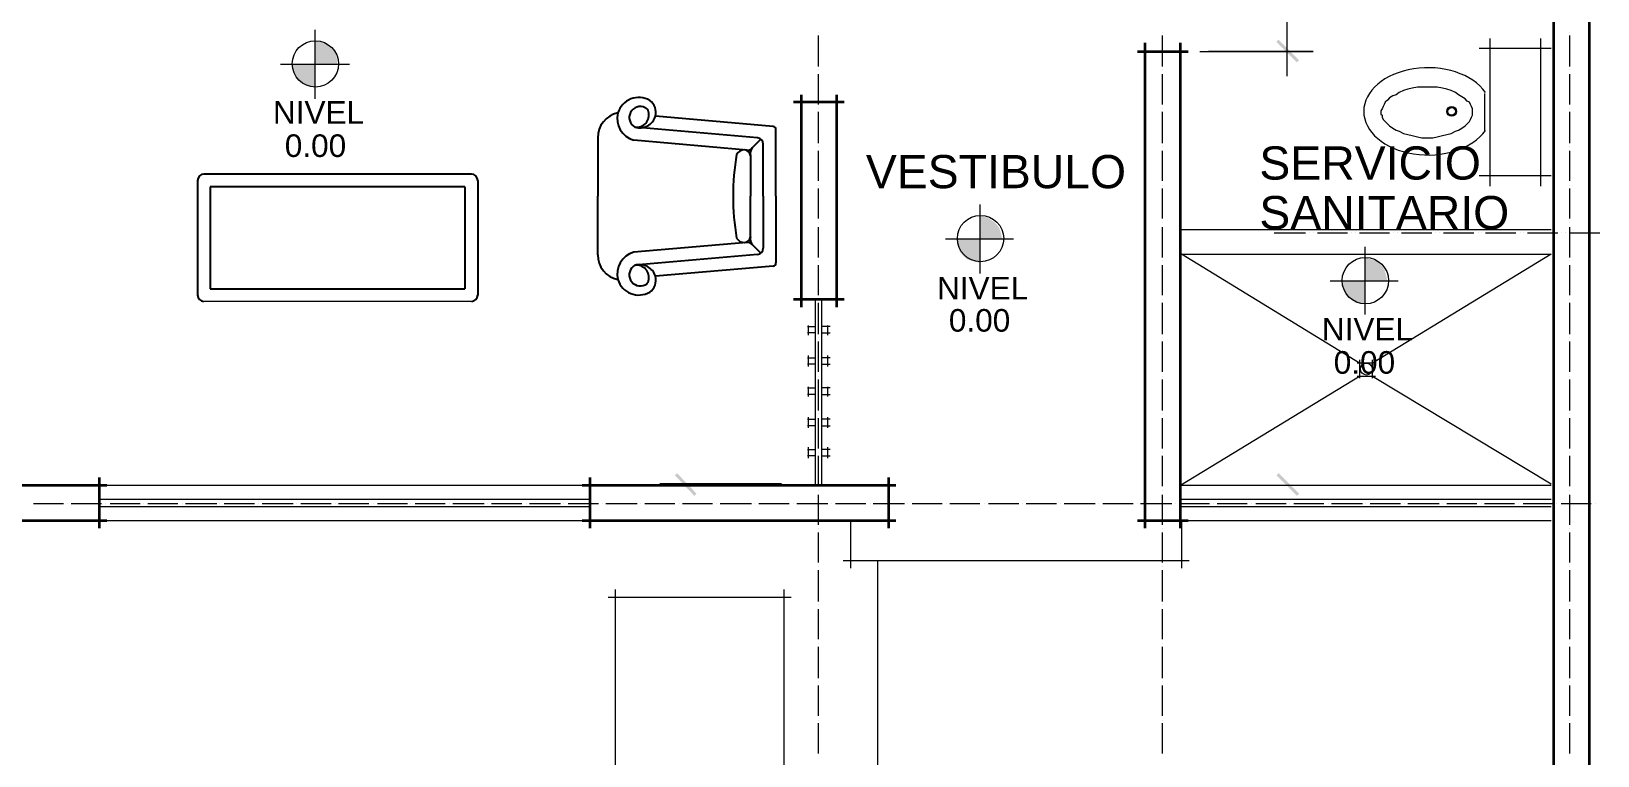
# Model space of a CAD drawing. Header units: millimetres. Extents: x 242 to 289.1, y 51.6 to 80.3.
# Drawn here: x 248.59 to 254.74, y 63.37 to 66.22 of the extents above; entities that cross this region are included whole.
import ezdxf

# ---------------------------------------------------------------- set-up
doc = ezdxf.new("R2010")
doc.units = ezdxf.units.MM
for name, color, linetype in [('FUR', 7, 'Continuous'), ('PDF_0', 7, 'Continuous'), ('PDF_Arquitectura', 7, 'Continuous'), ('PDF_Ejes', 7, 'Continuous'), ('PDF_Muebles Fijos', 5, 'Continuous'), ('PDF_Muros', 7, 'Continuous'), ('PDF_Niveles', 2, 'Continuous'), ('PDF_Sketch', 7, 'Continuous'), ('PDF_Text', 7, 'Continuous'), ('PDF_Ventanas', 4, 'Continuous')]:
    doc.layers.add(name, color=color, linetype=linetype)
doc.styles.add('PDF ArialMT', font='arial.ttf')

msp = doc.modelspace()

# ---------------------------------------------------------------- hatches: boundary and pattern name
at = {"layer": 'PDF_0', "transparency": 33554559}
for points in [[(253.5701, 66.1035), (253.4897, 66.1839), (253.4812, 66.1755), (253.5617, 66.095)], [(251.1275, 64.4821), (251.119, 64.4736), (251.1952, 64.3932), (251.2037, 64.4016)], [(253.4897, 64.4821), (253.4812, 64.4736), (253.5617, 64.3932), (253.5701, 64.4016)]]:
    msp.add_hatch(color=256, dxfattribs=at).paths.add_polyline_path(points)
at = {"layer": 'PDF_Arquitectura', "true_color": 0x404040, "transparency": 33554559}
h = msp.add_hatch(color=250, dxfattribs=at)
h.paths.add_polyline_path([(249.705, 66.0866), (249.6161, 66.0866), (249.6161, 66.0739), (249.6204, 66.0569), (249.6458, 66.0188), (249.6585, 66.0104), (249.6754, 66.0019), (249.6881, 65.9977), (249.705, 65.9977)])
h.paths.add_polyline_path([(249.722, 66.1755), (249.705, 66.1755), (249.705, 66.0866), (249.7939, 66.0866), (249.7939, 66.1035), (249.7897, 66.1162), (249.7855, 66.1331), (249.7728, 66.1458), (249.7643, 66.1585), (249.7516, 66.167), (249.7347, 66.1712)])
h = msp.add_hatch(color=250, dxfattribs=at)
h.paths.add_polyline_path([(252.317, 65.4007), (252.2239, 65.4007), (252.2324, 65.3669), (252.2366, 65.3542), (252.2451, 65.3415), (252.2578, 65.3288), (252.2705, 65.3203), (252.2832, 65.3161), (252.317, 65.3076)])
h.paths.add_polyline_path([(252.3297, 65.4896), (252.317, 65.4896), (252.317, 65.4007), (252.4059, 65.4007), (252.4017, 65.4134), (252.3975, 65.4304), (252.3932, 65.4431), (252.3848, 65.4558), (252.3721, 65.4685), (252.3467, 65.4854)])
h = msp.add_hatch(color=250, dxfattribs=at)
h.paths.add_polyline_path([(253.8284, 65.2356), (253.7352, 65.2356), (253.7395, 65.2229), (253.7437, 65.206), (253.7479, 65.1933), (253.7564, 65.1806), (253.7691, 65.1679), (253.7945, 65.151), (253.8114, 65.1467), (253.8284, 65.1467)])
h.paths.add_polyline_path([(253.8411, 65.3245), (253.8284, 65.3288), (253.8284, 65.2356), (253.9173, 65.2356), (253.9088, 65.2695), (253.9046, 65.2822), (253.8961, 65.2949), (253.8834, 65.3076), (253.8707, 65.3161), (253.858, 65.3203)])

# ---------------------------------------------------------------- linework, layer by layer
at = {"lineweight": 13, "ltscale": 0.13}
msp.add_line((250.3196, 65.1561), (249.2696, 65.1561), dxfattribs=at)
at = {"layer": 'FUR'}
for p, q in [((251.5043, 65.8432), (251.0425, 65.8836)), ((251.4429, 65.7984), (250.962, 65.8405)), ((251.5157, 65.5692), (251.5157, 65.8308)), ((250.8157, 65.7987), (250.8157, 65.5692)), ((251.4012, 65.7503), (250.9577, 65.7891)), ((251.4564, 65.793), (251.4211, 65.7576)), ((251.4657, 65.5692), (251.4657, 65.7735)), ((251.4156, 65.7286), (251.4157, 65.7286)), ((251.4157, 65.7286), (251.4157, 65.5692)), ((250.3196, 65.6561), (249.2696, 65.6561)), ((249.2446, 65.6311), (249.2446, 65.1811)), ((250.2946, 65.6061), (249.2946, 65.6061)), ((249.2946, 65.6061), (249.2946, 65.2061)), ((250.2946, 65.6061), (250.2946, 65.2061)), ((250.3446, 65.6311), (250.3446, 65.1811)), ((250.8157, 65.3397), (250.8157, 65.5692)), ((251.4157, 65.4099), (251.4157, 65.5692)), ((251.4657, 65.5692), (251.4657, 65.365)), ((251.5157, 65.5692), (251.5157, 65.3077)), ((251.4012, 65.3881), (250.9577, 65.3493)), ((251.4156, 65.4099), (251.4157, 65.4099)), ((251.4429, 65.34), (250.962, 65.298)), ((251.4564, 65.3455), (251.4211, 65.3809)), ((251.5043, 65.2952), (251.0425, 65.2548)), ((249.2946, 65.2061), (250.2946, 65.2061))]:
    msp.add_line(p, q, dxfattribs=at)
for centre, radius, start, end in [((250.9773, 65.8708), 0.0862, 60.32452, 162.64042), ((250.9871, 65.8986), 0.0574, 344.86181, 55.07988), ((250.9157, 65.7987), 0.1, 101.93898, 180), ((250.981, 65.8747), 0.0887, 165.74353, 254.74151), ((250.9831, 65.8782), 0.0433, 63.50542, 240.73551), ((250.9687, 65.8884), 0.0484, 261.95631, 15.37535), ((250.9807, 65.9022), 0.0645, 253.12458, 343.23563), ((250.9913, 65.8946), 0.025, 15.37535, 63.50542), ((251.5032, 65.8308), 0.0125, 0, 85), ((251.4034, 65.7752), 0.025, 265, 315), ((251.4474, 65.7375), 0.0329, 137.71213, 195.70579), ((251.4407, 65.7735), 0.025, 0, 85), ((252.3755, 65.5692), 1.0279, 170.81576, 180), ((251.3927, 65.7135), 0.0376, 89.66316, 148.19319), ((251.3906, 65.7259), 0.0253, 6.06821, 84.76276), ((249.2696, 65.6311), 0.025, 90, 180), ((250.3196, 65.6311), 0.025, 360, 90), ((252.3755, 65.5692), 1.0279, 180, 189.18424), ((251.3927, 65.425), 0.0376, 211.80681, 270.33684), ((251.3906, 65.4126), 0.0253, 275.23724, 353.93179), ((251.4034, 65.3632), 0.025, 45, 95), ((251.4474, 65.401), 0.0329, 164.29421, 222.28787), ((250.9157, 65.3397), 0.1, 179.9993, 258.06172), ((250.981, 65.2637), 0.0887, 105.25849, 194.25647), ((251.4407, 65.365), 0.025, 275, 360), ((250.9831, 65.2602), 0.0433, 119.26449, 296.49458), ((250.9807, 65.2362), 0.0645, 16.76437, 106.87542), ((250.9687, 65.2501), 0.0484, 344.62465, 98.04369), ((251.5032, 65.3077), 0.0125, 275, 360), ((250.9773, 65.2676), 0.0862, 197.35958, 299.67548), ((250.9913, 65.2439), 0.025, 296.49458, 344.62465), ((250.9871, 65.2398), 0.0574, 304.92012, 15.13819), ((249.2696, 65.1811), 0.025, 180, 270), ((250.3196, 65.1811), 0.025, 270, 0)]:
    msp.add_arc(centre, radius, start, end, dxfattribs=at)
at = {"layer": 'PDF_Arquitectura', "color": 250, "lineweight": 18, "true_color": 0x404040}
for points in [[(253.5236, 66.04), (253.5236, 66.9925)], [(253.1807, 66.1374), (253.6252, 66.1374), (253.2145, 66.1374)], [(251.5381, 64.4398), (251.0597, 64.4398)], [(253.1807, 64.4355), (253.6252, 64.4355)]]:
    msp.add_lwpolyline(points, dxfattribs=at)
at = {"layer": 'PDF_Arquitectura', "color": 250, "lineweight": 9, "true_color": 0x404040}
for points in [[(249.705, 66.222), (249.705, 65.9511)], [(249.8405, 66.0866), (249.5696, 66.0866)], [(252.317, 65.5362), (252.317, 65.2653)], [(252.4483, 65.4007), (252.1816, 65.4007)], [(253.8284, 65.3711), (253.8284, 65.1044)], [(253.9596, 65.2356), (253.6929, 65.2356)]]:
    msp.add_lwpolyline(points, dxfattribs=at)
at = {"layer": 'PDF_Arquitectura', "lineweight": 5}
for points in [[(253.4728, 65.4261), (253.5955, 65.4261)], [(253.6125, 65.4261), (253.6125, 65.4261)], [(253.6252, 65.4261), (253.6252, 65.4261)], [(253.6421, 65.4261), (253.7606, 65.4261)], [(253.7776, 65.4261), (253.7776, 65.4261)], [(253.7903, 65.4261), (253.7903, 65.4261)], [(253.8072, 65.4261), (253.9258, 65.4261)], [(253.9427, 65.4261), (253.9427, 65.4261)], [(253.9554, 65.4261), (253.9554, 65.4261)], [(253.9723, 65.4261), (254.0909, 65.4261)], [(254.1078, 65.4261), (254.1078, 65.4261)], [(254.1205, 65.4261), (254.1205, 65.4261)], [(254.1374, 65.4261), (254.256, 65.4261)], [(254.2729, 65.4261), (254.2729, 65.4261)], [(254.2856, 65.4261), (254.2856, 65.4261)], [(254.3025, 65.4261), (254.4211, 65.4261)], [(254.438, 65.4261), (254.438, 65.4261)], [(254.4507, 65.4261), (254.4507, 65.4261)], [(254.4676, 65.4261), (254.5862, 65.4261)], [(254.5989, 65.4261), (254.5989, 65.4261)], [(254.6158, 65.4261), (254.6158, 65.4261)], [(254.6327, 65.4261), (254.7513, 65.4261)]]:
    msp.add_lwpolyline(points, dxfattribs=at)
at = {"layer": 'PDF_Arquitectura', "color": 250, "lineweight": 18, "true_color": 0x404040}
for centre in [(249.7071, 66.0887), (252.3192, 65.4029), (253.8305, 65.2378)]:
    msp.add_circle(centre, 0.091, dxfattribs=at)
at = {"layer": 'PDF_Ejes', "lineweight": 9}
for points in [[(251.682, 66.2136), (251.682, 66.2136)], [(251.682, 66.2009), (251.682, 66.0781)], [(253.0325, 66.2136), (253.0325, 66.2136)], [(253.0325, 66.2009), (253.0325, 66.0781)], [(254.6327, 66.2136), (254.6327, 66.2136)], [(254.6327, 66.2009), (254.6327, 66.0781)], [(251.682, 66.0654), (251.682, 66.0654)], [(253.0325, 66.0654), (253.0325, 66.0654)], [(254.6327, 66.0654), (254.6327, 66.0654)], [(251.682, 66.0485), (251.682, 65.9299)], [(253.0325, 66.0485), (253.0325, 65.9299)], [(254.6327, 66.0485), (254.6327, 65.9299)], [(251.682, 65.913), (251.682, 65.913)], [(251.682, 65.9003), (251.682, 65.7775)], [(253.0325, 65.913), (253.0325, 65.913)], [(253.0325, 65.9003), (253.0325, 65.7775)], [(254.6327, 65.913), (254.6327, 65.913)], [(254.6327, 65.9003), (254.6327, 65.7775)], [(251.682, 65.7648), (251.682, 65.7648)], [(253.0325, 65.7648), (253.0325, 65.7648)], [(254.6327, 65.7648), (254.6327, 65.7648)], [(251.682, 65.7479), (251.682, 65.6293)], [(253.0325, 65.7479), (253.0325, 65.6293)], [(254.6327, 65.7479), (254.6327, 65.6293)], [(251.682, 65.6124), (251.682, 65.6124)], [(251.682, 65.5997), (251.682, 65.4812)], [(253.0325, 65.6124), (253.0325, 65.6124)], [(253.0325, 65.5997), (253.0325, 65.4812)], [(254.6327, 65.6124), (254.6327, 65.6124)], [(254.6327, 65.5997), (254.6327, 65.4812)], [(251.682, 65.4642), (251.682, 65.4642)], [(253.0325, 65.4642), (253.0325, 65.4642)], [(254.6327, 65.4642), (254.6327, 65.4642)], [(251.682, 65.4473), (251.682, 65.3288)], [(253.0325, 65.4473), (253.0325, 65.3288)], [(254.6327, 65.4473), (254.6327, 65.3288)], [(251.682, 65.3161), (251.682, 65.3161)], [(251.682, 65.2991), (251.682, 65.1806)], [(253.0325, 65.3161), (253.0325, 65.3161)], [(253.0325, 65.2991), (253.0325, 65.1806)], [(254.6327, 65.3161), (254.6327, 65.3161)], [(254.6327, 65.2991), (254.6327, 65.1806)], [(251.682, 65.1637), (251.682, 65.1637)], [(251.682, 65.151), (251.682, 65.0282)], [(253.0325, 65.1637), (253.0325, 65.1637)], [(253.0325, 65.151), (253.0325, 65.0282)], [(254.6327, 65.1637), (254.6327, 65.1637)], [(254.6327, 65.151), (254.6327, 65.0282)], [(251.682, 65.0155), (251.682, 65.0155)], [(251.682, 64.9986), (251.682, 64.88)], [(253.0325, 65.0155), (253.0325, 65.0155)], [(253.0325, 64.9986), (253.0325, 64.88)], [(254.6327, 65.0155), (254.6327, 65.0155)], [(254.6327, 64.9986), (254.6327, 64.88)], [(251.682, 64.8631), (251.682, 64.8631)], [(251.682, 64.8504), (251.682, 64.7276)], [(253.0325, 64.8631), (253.0325, 64.8631)], [(253.0325, 64.8504), (253.0325, 64.7276)], [(254.6327, 64.8631), (254.6327, 64.8631)], [(254.6327, 64.8504), (254.6327, 64.7276)], [(251.682, 64.7149), (251.682, 64.7149)], [(253.0325, 64.7149), (253.0325, 64.7149)], [(254.6327, 64.7149), (254.6327, 64.7149)], [(251.682, 64.698), (251.682, 64.5795)], [(253.0325, 64.698), (253.0325, 64.5795)], [(254.6327, 64.698), (254.6327, 64.5795)], [(251.682, 64.5625), (251.682, 64.5625)], [(251.682, 64.5498), (251.682, 64.4313)], [(253.0325, 64.5625), (253.0325, 64.5625)], [(253.0325, 64.5498), (253.0325, 64.4313)], [(254.6327, 64.5625), (254.6327, 64.5625)], [(254.6327, 64.5498), (254.6327, 64.4313)], [(251.682, 64.4143), (251.682, 64.4143)], [(253.0325, 64.4143), (253.0325, 64.4143)], [(254.6327, 64.4143), (254.6327, 64.4143)], [(248.6001, 64.3635), (248.7186, 64.3635)], [(248.7356, 64.3635), (248.7356, 64.3635)], [(248.7483, 64.3635), (248.8668, 64.3635)], [(248.8837, 64.3635), (248.8837, 64.3635)], [(248.9007, 64.3635), (249.0192, 64.3635)], [(249.0319, 64.3635), (249.0319, 64.3635)], [(249.0488, 64.3635), (249.1674, 64.3635)], [(249.1843, 64.3635), (249.1843, 64.3635)], [(249.197, 64.3635), (249.3198, 64.3635)], [(249.3325, 64.3635), (249.3325, 64.3635)], [(249.3494, 64.3635), (249.468, 64.3635)], [(249.4849, 64.3635), (249.4849, 64.3635)], [(249.4976, 64.3635), (249.6204, 64.3635)], [(249.6331, 64.3635), (249.6331, 64.3635)], [(249.65, 64.3635), (249.7685, 64.3635)], [(249.7855, 64.3635), (249.7855, 64.3635)], [(249.7982, 64.3635), (249.9167, 64.3635)], [(249.9336, 64.3635), (249.9336, 64.3635)], [(249.9506, 64.3635), (250.0691, 64.3635)], [(250.0818, 64.3635), (250.0818, 64.3635)], [(250.0987, 64.3635), (250.2173, 64.3635)], [(250.2342, 64.3635), (250.2342, 64.3635)], [(250.2469, 64.3635), (250.3697, 64.3635)], [(250.3824, 64.3635), (250.3824, 64.3635)], [(250.3993, 64.3635), (250.5178, 64.3635)], [(250.5348, 64.3635), (250.5348, 64.3635)], [(250.5475, 64.3635), (250.6702, 64.3635)], [(250.6829, 64.3635), (250.6829, 64.3635)], [(250.6999, 64.3635), (250.8184, 64.3635)], [(250.8353, 64.3635), (250.8353, 64.3635)], [(250.848, 64.3635), (250.9708, 64.3635)], [(250.9835, 64.3635), (250.9835, 64.3635)], [(251.0005, 64.3635), (251.119, 64.3635)], [(251.1359, 64.3635), (251.1359, 64.3635)], [(251.1486, 64.3635), (251.2672, 64.3635)], [(251.2841, 64.3635), (251.2841, 64.3635)], [(251.2968, 64.3635), (251.4196, 64.3635)], [(251.4323, 64.3635), (251.4323, 64.3635)], [(251.4492, 64.3635), (251.5677, 64.3635)], [(251.5847, 64.3635), (251.5847, 64.3635)], [(251.5974, 64.3635), (251.7201, 64.3635)], [(251.682, 64.3974), (251.682, 64.2789)], [(251.7328, 64.3635), (251.7328, 64.3635)], [(251.7498, 64.3635), (251.8683, 64.3635)], [(251.8852, 64.3635), (251.8852, 64.3635)], [(251.8979, 64.3635), (252.0207, 64.3635)], [(252.0334, 64.3635), (252.0334, 64.3635)], [(252.0503, 64.3635), (252.1689, 64.3635)], [(252.1858, 64.3635), (252.1858, 64.3635)], [(252.1985, 64.3635), (252.317, 64.3635)], [(252.334, 64.3635), (252.334, 64.3635)], [(252.3509, 64.3635), (252.4695, 64.3635)], [(252.4822, 64.3635), (252.4822, 64.3635)], [(252.4991, 64.3635), (252.6176, 64.3635)], [(252.6346, 64.3635), (252.6346, 64.3635)], [(252.6473, 64.3635), (252.77, 64.3635)], [(252.7827, 64.3635), (252.7827, 64.3635)], [(252.7997, 64.3635), (252.9182, 64.3635)], [(252.9351, 64.3635), (252.9351, 64.3635)], [(252.9478, 64.3635), (253.0706, 64.3635)], [(253.0325, 64.3974), (253.0325, 64.2789)], [(253.0833, 64.3635), (253.0833, 64.3635)], [(253.1002, 64.3635), (253.2188, 64.3635)], [(253.2357, 64.3635), (253.2357, 64.3635)], [(253.2484, 64.3635), (253.3669, 64.3635)], [(253.3839, 64.3635), (253.3839, 64.3635)], [(253.4008, 64.3635), (253.5193, 64.3635)], [(253.532, 64.3635), (253.532, 64.3635)], [(253.549, 64.3635), (253.6675, 64.3635)], [(253.6844, 64.3635), (253.6844, 64.3635)], [(253.6971, 64.3635), (253.8199, 64.3635)], [(253.8326, 64.3635), (253.8326, 64.3635)], [(253.8495, 64.3635), (253.9681, 64.3635)], [(253.985, 64.3635), (253.985, 64.3635)], [(253.9977, 64.3635), (254.1205, 64.3635)], [(254.1332, 64.3635), (254.1332, 64.3635)], [(254.1501, 64.3635), (254.2687, 64.3635)], [(254.2856, 64.3635), (254.2856, 64.3635)], [(254.2983, 64.3635), (254.4168, 64.3635)], [(254.4338, 64.3635), (254.4338, 64.3635)], [(254.4507, 64.3635), (254.5692, 64.3635)], [(254.5819, 64.3635), (254.5819, 64.3635)], [(254.5989, 64.3635), (254.7174, 64.3635)], [(254.6327, 64.3974), (254.6327, 64.2789)], [(254.7343, 64.3635), (254.7343, 64.3635)], [(251.682, 64.2662), (251.682, 64.2662)], [(251.682, 64.2492), (251.682, 64.1307)], [(253.0325, 64.2662), (253.0325, 64.2662)], [(253.0325, 64.2492), (253.0325, 64.1307)], [(254.6327, 64.2662), (254.6327, 64.2662)], [(254.6327, 64.2492), (254.6327, 64.1307)], [(251.682, 64.1138), (251.682, 64.1138)], [(251.682, 64.1011), (251.682, 63.9783)], [(253.0325, 64.1138), (253.0325, 64.1138)], [(253.0325, 64.1011), (253.0325, 63.9783)], [(254.6327, 64.1138), (254.6327, 64.1138)], [(254.6327, 64.1011), (254.6327, 63.9783)], [(251.682, 63.9656), (251.682, 63.9656)], [(251.682, 63.9487), (251.682, 63.8301)], [(253.0325, 63.9656), (253.0325, 63.9656)], [(253.0325, 63.9487), (253.0325, 63.8301)], [(254.6327, 63.9656), (254.6327, 63.9656)], [(254.6327, 63.9487), (254.6327, 63.8301)], [(251.682, 63.8132), (251.682, 63.8132)], [(251.682, 63.8005), (251.682, 63.6777)], [(253.0325, 63.8132), (253.0325, 63.8132)], [(253.0325, 63.8005), (253.0325, 63.6777)], [(254.6327, 63.8132), (254.6327, 63.8132)], [(254.6327, 63.8005), (254.6327, 63.6777)], [(251.682, 63.665), (251.682, 63.665)], [(253.0325, 63.665), (253.0325, 63.665)], [(254.6327, 63.665), (254.6327, 63.665)], [(251.682, 63.6481), (251.682, 63.5296)], [(253.0325, 63.6481), (253.0325, 63.5296)], [(254.6327, 63.6481), (254.6327, 63.5296)], [(251.682, 63.5126), (251.682, 63.5126)], [(251.682, 63.4999), (251.682, 63.3814)], [(253.0325, 63.5126), (253.0325, 63.5126)], [(253.0325, 63.4999), (253.0325, 63.3814)], [(254.6327, 63.5126), (254.6327, 63.5126)], [(254.6327, 63.4999), (254.6327, 63.3814)]]:
    msp.add_lwpolyline(points, dxfattribs=at)
at = {"layer": 'PDF_Muebles Fijos', "lineweight": 5}
for points in [[(254.3195, 66.1882), (254.3195, 65.6082)], [(254.5184, 66.1882), (254.5184, 65.6082)], [(254.2771, 66.1501), (254.5608, 66.1501)], [(254.2983, 65.9723), (254.2983, 65.8241)], [(254.2771, 65.6505), (254.5608, 65.6505)], [(253.1087, 65.4388), (254.5608, 65.4388)], [(253.8072, 64.9139), (253.1087, 65.3415), (254.5608, 65.3415), (253.858, 64.9139)], [(253.8707, 64.9139), (253.7987, 64.9139)], [(253.8072, 64.9266), (253.8072, 64.8546)], [(253.858, 64.8546), (253.858, 64.9266)], [(253.1045, 64.4355), (253.8072, 64.8631)], [(253.7987, 64.8631), (253.8707, 64.8631)], [(253.858, 64.8631), (254.5608, 64.4398)]]:
    msp.add_lwpolyline(points, dxfattribs=at)
msp.add_lwpolyline([(254.2517, 65.9003), (254.2517, 65.9045), (254.2517, 65.913), (254.2475, 65.9215), (254.2433, 65.9299), (254.239, 65.9384), (254.2306, 65.9426), (254.2221, 65.9511), (254.2094, 65.9596), (254.1967, 65.968), (254.184, 65.9765), (254.1671, 65.985), (254.1501, 65.9892), (254.1332, 65.9934), (254.112, 65.9977), (254.0951, 65.9977), (254.0739, 65.9977), (254.0528, 65.9977), (254.0358, 65.9977), (254.0147, 65.9934), (253.9977, 65.9892), (253.9808, 65.985), (253.9639, 65.9765), (253.9512, 65.968), (253.9385, 65.9638), (253.9258, 65.9553), (253.9173, 65.9469), (253.9088, 65.9384), (253.9046, 65.9299), (253.9003, 65.9215), (253.8961, 65.913), (253.8919, 65.9045), (253.8919, 65.9003), (253.8919, 65.8918), (253.8961, 65.8876), (253.8961, 65.8791), (253.9003, 65.8706), (253.9088, 65.8622), (253.9173, 65.8537), (253.9258, 65.8452), (253.9385, 65.8368), (253.9512, 65.8283), (253.9639, 65.8241), (253.9808, 65.8156), (253.9977, 65.8114), (254.0147, 65.8071), (254.0358, 65.8029), (254.0528, 65.7987), (254.0739, 65.7987), (254.0951, 65.7987), (254.112, 65.8029), (254.1332, 65.8071), (254.1501, 65.8114), (254.1671, 65.8156), (254.184, 65.8241), (254.1967, 65.8283), (254.2094, 65.8368), (254.2221, 65.8452), (254.2306, 65.8537), (254.239, 65.8622), (254.2433, 65.8706), (254.2475, 65.8791), (254.2517, 65.8876)], close=True, dxfattribs=at)
for centre, radius in [((254.1692, 65.9024), 0.0191), ((254.1692, 65.9024), 0.0148), ((253.8347, 64.8906), 0.0233)]:
    msp.add_circle(centre, radius, dxfattribs=at)
for points in [[(254.0197, 66.0695), (253.9053, 66.0516), (253.8241, 65.9823), (253.8241, 65.9024)], [(254.3027, 65.9771), (254.2516, 66.0491), (254.1342, 66.0874), (254.0197, 66.0695)], [(253.8241, 65.9024), (253.8241, 65.8225), (253.9053, 65.7532), (254.0197, 65.7353)], [(254.0197, 65.7353), (254.1342, 65.7174), (254.2516, 65.7557), (254.3027, 65.8277)]]:
    msp.add_open_spline(points, degree=3, dxfattribs=at)
at = {"layer": 'PDF_Muros', "lineweight": 35}
for points in [[(254.7089, 74.1682), (254.7089, 61.2604)], [(254.5692, 66.9248), (254.5692, 61.2604)], [(252.9351, 66.1374), (253.1341, 66.1374)], [(252.9648, 66.1712), (252.9648, 64.2662)], [(253.1045, 64.2662), (253.1045, 66.1712)], [(251.6143, 65.968), (251.6143, 65.134)], [(251.754, 65.968), (251.754, 65.134)], [(251.7836, 65.9384), (251.5847, 65.9384)], [(251.7836, 65.1637), (251.5847, 65.1637)], [(248.8583, 64.4652), (248.8583, 64.2662)], [(250.7845, 64.4652), (250.7845, 64.2662)], [(251.9572, 64.4652), (251.9572, 64.2662)], [(247.8169, 64.4355), (248.888, 64.4355)], [(250.7549, 64.4355), (251.9868, 64.4355)], [(247.8169, 64.2958), (248.888, 64.2958)], [(250.7549, 64.2958), (251.9868, 64.2958)], [(252.9351, 64.2958), (253.1341, 64.2958)]]:
    msp.add_lwpolyline(points, dxfattribs=at)
at = {"layer": 'PDF_Niveles', "lineweight": 9}
for points in [[(251.809, 64.2916), (251.809, 64.1095)], [(253.1087, 64.2916), (253.1087, 64.1095)], [(251.7794, 64.1392), (253.1383, 64.1392)], [(251.9149, 64.1392), (251.9149, 63.2586)], [(250.8565, 63.9952), (251.5762, 63.9952)], [(250.8861, 59.4782), (250.8861, 64.0249)], [(251.5466, 64.0249), (251.5466, 59.4782)]]:
    msp.add_lwpolyline(points, dxfattribs=at)
at = {"layer": 'PDF_Sketch', "lineweight": 5}
msp.add_lwpolyline([(251.6693, 65.1637), (251.6947, 65.1637)], dxfattribs=at)
at = {"layer": 'PDF_Ventanas', "lineweight": 18}
for points in [[(251.6693, 65.1637), (251.6693, 64.4398)], [(251.6947, 65.1637), (251.6947, 64.4398)], [(248.8583, 64.3805), (250.7845, 64.3805)], [(248.8583, 64.3508), (250.7845, 64.3508)], [(253.1045, 64.3805), (254.5608, 64.3805)], [(253.1045, 64.3508), (254.5608, 64.3508)]]:
    msp.add_lwpolyline(points, dxfattribs=at)
at = {"layer": 'PDF_Ventanas', "lineweight": 9}
for points in [[(251.6397, 65.0578), (251.6693, 65.0578)], [(251.6693, 65.0324), (251.6397, 65.0324)], [(251.6439, 65.024), (251.6439, 65.0621)], [(251.7286, 65.0578), (251.6947, 65.0578)], [(251.6947, 65.0324), (251.7286, 65.0324)], [(251.7201, 65.024), (251.7201, 65.0621)], [(251.6397, 64.9351), (251.6693, 64.9351)], [(251.6693, 64.9097), (251.6397, 64.9097)], [(251.6439, 64.9012), (251.6439, 64.9435)], [(251.7286, 64.9351), (251.6947, 64.9351)], [(251.6947, 64.9097), (251.7286, 64.9097)], [(251.7201, 64.9012), (251.7201, 64.9435)], [(251.6397, 64.8165), (251.6693, 64.8165)], [(251.6693, 64.7911), (251.6397, 64.7911)], [(251.6439, 64.7827), (251.6439, 64.8208)], [(251.7286, 64.8165), (251.6947, 64.8165)], [(251.6947, 64.7911), (251.7286, 64.7911)], [(251.7201, 64.7827), (251.7201, 64.8208)], [(251.6397, 64.6938), (251.6693, 64.6938)], [(251.6693, 64.6684), (251.6397, 64.6684)], [(251.6439, 64.6599), (251.6439, 64.7022)], [(251.7286, 64.6938), (251.6947, 64.6938)], [(251.6947, 64.6684), (251.7286, 64.6684)], [(251.7201, 64.6599), (251.7201, 64.7022)], [(251.6397, 64.5752), (251.6693, 64.5752)], [(251.6693, 64.5498), (251.6397, 64.5498)], [(251.6439, 64.5414), (251.6439, 64.5837)], [(251.7286, 64.5752), (251.6947, 64.5752)], [(251.6947, 64.5498), (251.7286, 64.5498)], [(251.7201, 64.5414), (251.7201, 64.5837)], [(248.8583, 64.4355), (250.7845, 64.4355)], [(253.1045, 64.4355), (254.5608, 64.4355)], [(248.8583, 64.2958), (250.7845, 64.2958)], [(253.1045, 64.2958), (254.5608, 64.2958)]]:
    msp.add_lwpolyline(points, dxfattribs=at)

# ---------------------------------------------------------------- texts
at = {"layer": 'PDF_Text', "attachment_point": 4, "style": 'PDF ArialMT'}
for s, insert, char_height in [('NIVEL', (249.5404, 65.8984), 0.08871), ('0.00', (249.587, 65.7671), 0.08871), ('SERVICIO', (253.4142, 65.6989), 0.13035), ('VESTIBULO', (251.8689, 65.665), 0.13035), ('SANITARIO', (253.4142, 65.5041), 0.13035), ('NIVEL', (252.1483, 65.2083), 0.08871), ('0.00', (252.1949, 65.0813), 0.08871), ('NIVEL', (253.6597, 65.0474), 0.08871), ('0.00', (253.7063, 64.9162), 0.08871)]:
    msp.add_mtext(s, dxfattribs=dict(at, insert=insert, char_height=char_height))

doc.saveas('drawing.dxf')
